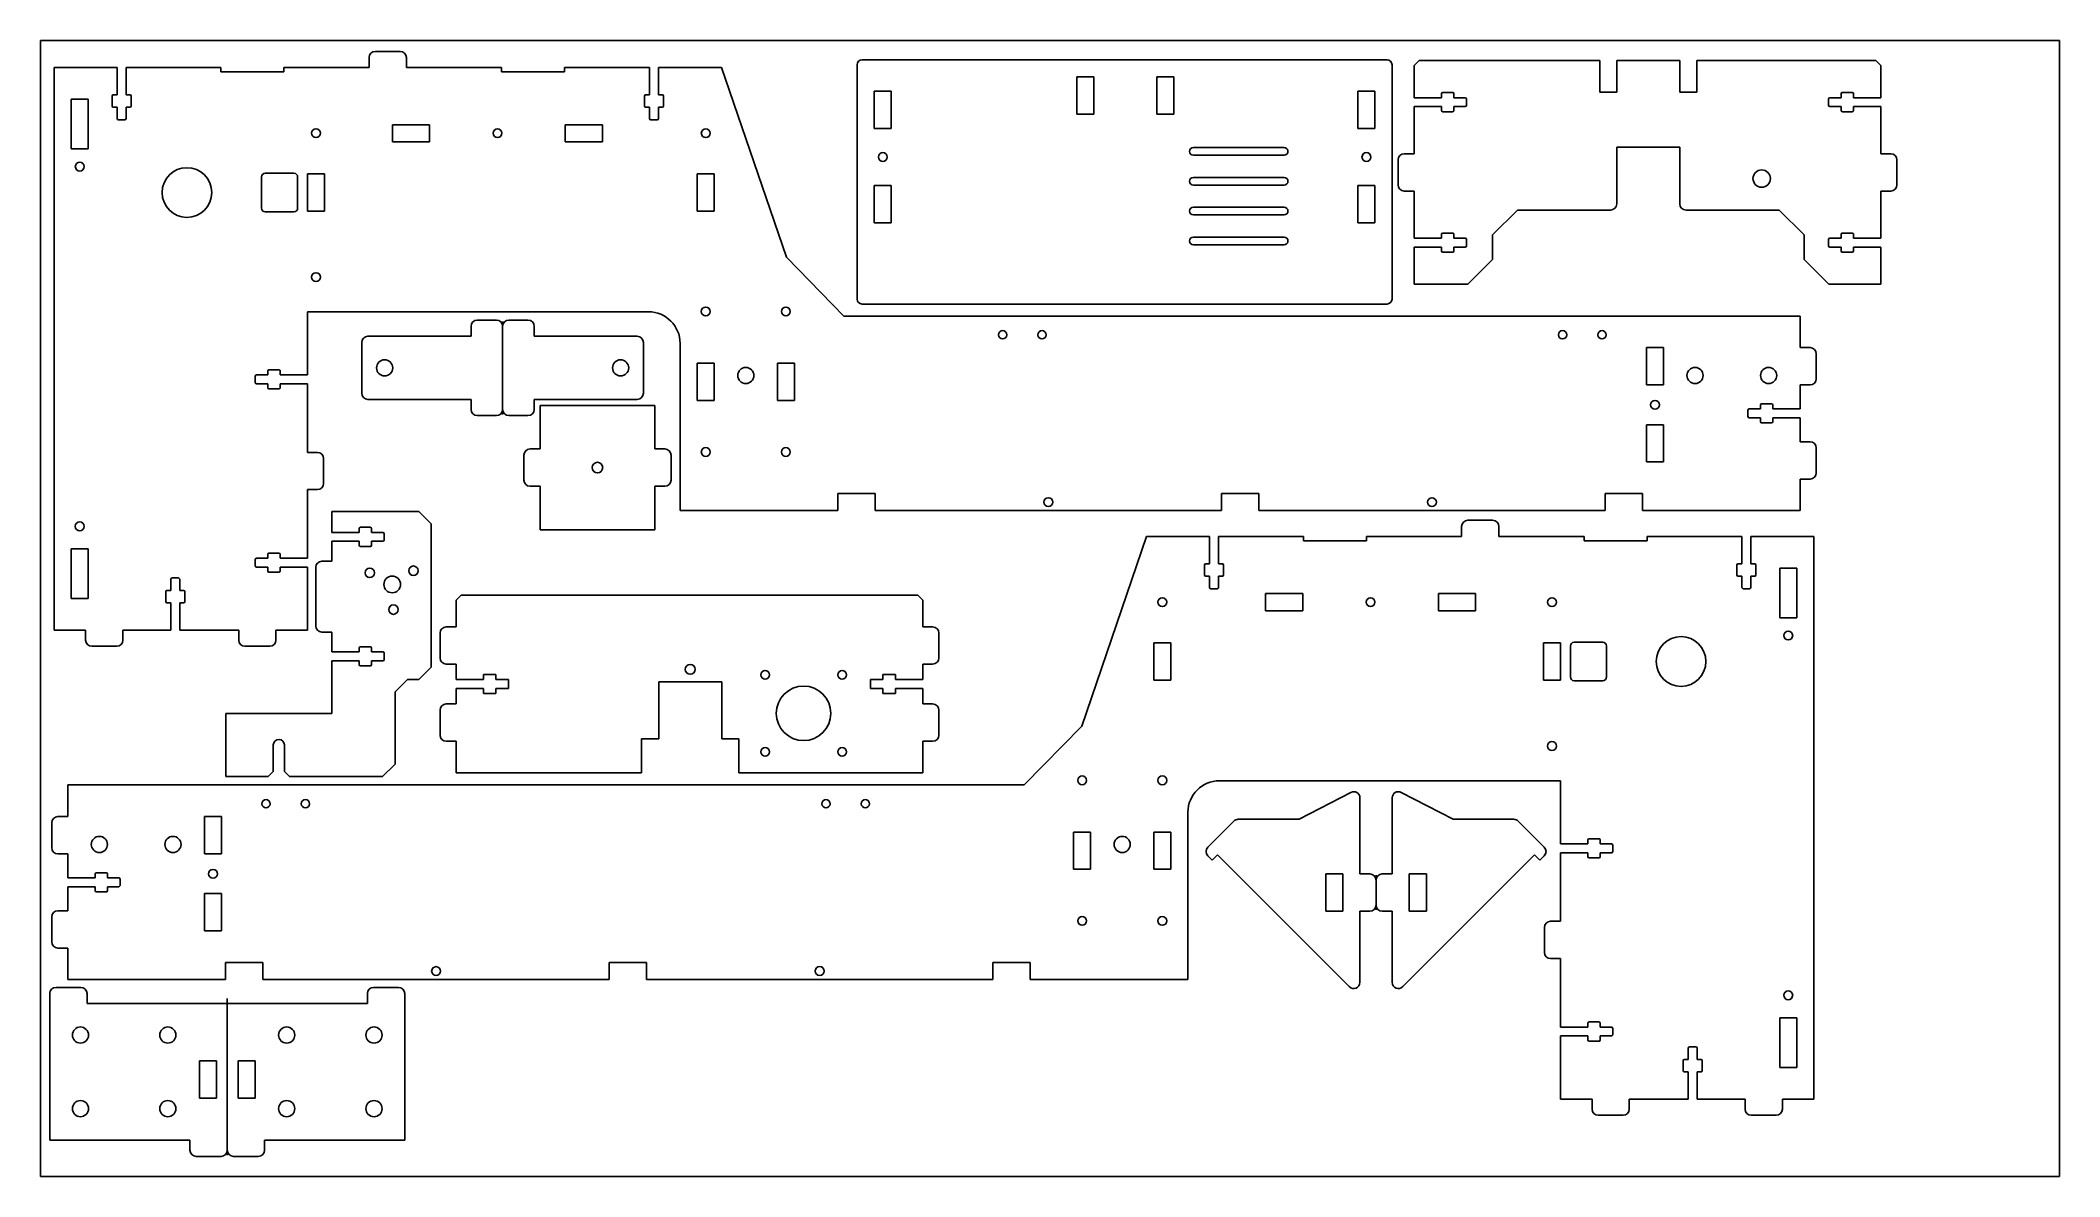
# Model space of a CAD drawing. Header units: inches. Extents: x -1252 to -440, y 571 to 1028.
import ezdxf

# ---------------------------------------------------------------- set-up
doc = ezdxf.new("R2010")
doc.units = ezdxf.units.IN
doc.header["$MEASUREMENT"] = 0
doc.linetypes.add('Continuous2', pattern=[0])

msp = doc.modelspace()

# ---------------------------------------------------------------- linework, layer by layer
at = {"color": 2, "linetype": 'Continuous2', "lineweight": -3, "true_color": 0xffff00}
for p, q in [((-1252.46, 1028.21), (-439.66, 1028.21)), ((-1252.46, 571.01), (-1252.46, 1028.21)), ((-439.66, 1028.21), (-439.66, 571.01)), ((-439.66, 571.01), (-1252.46, 571.01))]:
    msp.add_line(p, q, dxfattribs=at)
at = {"color": 1, "linetype": 'Continuous2', "lineweight": -3, "true_color": 0xff0000}
for p, q in [((-1246.94, 1017.29), (-1246.94, 790.89)), ((-1221.54, 1017.29), (-1246.94, 1017.29)), ((-1221.54, 1017.29), (-1221.54, 1006.29)), ((-1217.99, 1006.29), (-1217.99, 1017.29)), ((-1179.88, 1017.29), (-1217.99, 1017.29)), ((-1179.88, 1017.29), (-1179.88, 1015.54)), ((-1154.48, 1015.54), (-1154.48, 1017.29)), ((-1120.12, 1017.29), (-1154.48, 1017.29)), ((-1120.12, 1021.29), (-1120.12, 1017.29)), ((-1107.62, 1023.79), (-1117.62, 1023.79)), ((-1105.12, 1017.29), (-1105.12, 1021.29)), ((-1066.88, 1017.29), (-1105.12, 1017.29)), ((-1066.88, 1017.29), (-1066.88, 1015.54)), ((-1041.48, 1015.54), (-1041.48, 1017.29)), ((-1007.25, 1017.29), (-1041.48, 1017.29)), ((-1007.25, 1017.29), (-1007.25, 1006.29)), ((-1003.7, 1006.29), (-1003.7, 1017.29)), ((-978.3, 1017.29), (-1003.7, 1017.29)), ((-952.19, 940.95), (-978.3, 1017.29)), ((-923.67, 1018.42), (-923.67, 924.12)), ((-710.39, 1020.42), (-921.67, 1020.42)), ((-708.39, 924.12), (-708.39, 1018.42)), ((-697.44, 1020.1), (-699.44, 1018.1)), ((-699.44, 1018.1), (-699.44, 1005.15)), ((-624.79, 1020.1), (-697.44, 1020.1)), ((-624.79, 1007.4), (-624.79, 1020.1)), ((-617.93, 1007.4), (-617.93, 1020.1)), ((-592.53, 1020.1), (-617.93, 1020.1)), ((-592.53, 1007.4), (-592.53, 1020.1)), ((-585.67, 1020.1), (-585.67, 1007.4)), ((-513.64, 1020.1), (-585.67, 1020.1)), ((-511.64, 1018.1), (-513.64, 1020.1)), ((-511.64, 1005.15), (-511.64, 1018.1)), ((-1179.88, 1015.54), (-1154.48, 1015.54)), ((-1066.88, 1015.54), (-1041.48, 1015.54)), ((-1223.62, 1005.79), (-1223.62, 1001.79)), ((-1221.54, 1006.29), (-1223.12, 1006.29)), ((-1223.12, 1001.29), (-1221.54, 1001.29)), ((-1221.54, 1001.29), (-1221.54, 996.79)), ((-1216.4, 1006.29), (-1217.99, 1006.29)), ((-1217.99, 996.79), (-1217.99, 1001.29)), ((-1217.99, 1001.29), (-1216.4, 1001.29)), ((-1215.9, 1001.79), (-1215.9, 1005.79)), ((-1009.33, 1005.79), (-1009.33, 1001.79)), ((-1007.25, 1006.29), (-1008.83, 1006.29)), ((-1008.83, 1001.29), (-1007.25, 1001.29)), ((-1007.25, 1001.29), (-1007.25, 996.79)), ((-1002.11, 1006.29), (-1003.7, 1006.29)), ((-1003.7, 996.79), (-1003.7, 1001.29)), ((-1003.7, 1001.29), (-1002.11, 1001.29)), ((-1001.61, 1001.79), (-1001.61, 1005.79)), ((-688.44, 1005.15), (-699.44, 1005.15)), ((-699.44, 1001.6), (-699.44, 982.6)), ((-699.44, 1001.6), (-688.44, 1001.6)), ((-688.44, 1006.74), (-688.44, 1005.15)), ((-688.44, 1001.6), (-688.44, 1000.02)), ((-683.94, 1007.24), (-687.94, 1007.24)), ((-683.44, 1005.15), (-683.44, 1006.74)), ((-678.94, 1005.15), (-683.44, 1005.15)), ((-683.44, 1000.02), (-683.44, 1001.6)), ((-683.44, 1001.6), (-678.94, 1001.6)), ((-678.44, 1002.1), (-678.44, 1004.65)), ((-617.93, 1007.4), (-624.79, 1007.4)), ((-585.67, 1007.4), (-592.53, 1007.4)), ((-532.64, 1004.65), (-532.64, 1002.1)), ((-527.64, 1005.15), (-532.14, 1005.15)), ((-532.14, 1001.6), (-527.64, 1001.6)), ((-527.64, 1006.74), (-527.64, 1005.15)), ((-527.64, 1001.6), (-527.64, 1000.02)), ((-523.14, 1007.24), (-527.14, 1007.24)), ((-522.64, 1005.15), (-522.64, 1006.74)), ((-511.64, 1005.15), (-522.64, 1005.15)), ((-522.64, 1000.02), (-522.64, 1001.6)), ((-522.64, 1001.6), (-511.64, 1001.6)), ((-511.64, 982.6), (-511.64, 1001.6)), ((-1221.04, 996.29), (-1218.49, 996.29)), ((-1006.75, 996.29), (-1004.2, 996.29)), ((-687.94, 999.52), (-683.94, 999.52)), ((-527.14, 999.52), (-523.14, 999.52)), ((-617.93, 985.31), (-592.53, 985.31)), ((-617.93, 985.31), (-617.93, 962.41)), ((-592.53, 985.31), (-592.53, 962.41)), ((-705.94, 980.1), (-705.94, 970.1)), ((-699.44, 982.6), (-703.44, 982.6)), ((-507.64, 982.6), (-511.64, 982.6)), ((-505.14, 970.1), (-505.14, 980.1)), ((-703.44, 967.6), (-699.44, 967.6)), ((-699.44, 967.6), (-699.44, 948.6)), ((-511.64, 967.6), (-507.64, 967.6)), ((-511.64, 948.6), (-511.64, 967.6)), ((-667.93, 949.91), (-657.93, 959.91)), ((-620.43, 959.91), (-657.93, 959.91)), ((-552.53, 959.91), (-590.03, 959.91)), ((-552.53, 959.91), (-542.53, 949.91)), ((-688.44, 948.6), (-699.44, 948.6)), ((-699.44, 945.05), (-699.44, 930.1)), ((-699.44, 945.05), (-688.44, 945.05)), ((-688.44, 950.19), (-688.44, 948.6)), ((-688.44, 945.05), (-688.44, 943.47)), ((-683.94, 950.69), (-687.94, 950.69)), ((-687.94, 942.97), (-683.94, 942.97)), ((-683.44, 948.6), (-683.44, 950.19)), ((-678.94, 948.6), (-683.44, 948.6)), ((-683.44, 943.47), (-683.44, 945.05)), ((-683.44, 945.05), (-678.94, 945.05)), ((-678.44, 945.55), (-678.44, 948.1)), ((-667.93, 949.91), (-667.93, 940.1)), ((-542.53, 940.1), (-542.53, 949.91)), ((-532.64, 948.1), (-532.64, 945.55)), ((-527.64, 948.6), (-532.14, 948.6)), ((-532.14, 945.05), (-527.64, 945.05)), ((-527.64, 950.19), (-527.64, 948.6)), ((-527.64, 945.05), (-527.64, 943.47)), ((-523.14, 950.69), (-527.14, 950.69)), ((-527.14, 942.97), (-523.14, 942.97)), ((-522.64, 948.6), (-522.64, 950.19)), ((-511.64, 948.6), (-522.64, 948.6)), ((-522.64, 943.47), (-522.64, 945.05)), ((-522.64, 945.05), (-511.64, 945.05)), ((-511.64, 930.1), (-511.64, 945.05)), ((-929.1, 917.29), (-952.19, 940.95)), ((-677.93, 930.1), (-667.93, 940.1)), ((-542.53, 940.1), (-532.53, 930.1)), ((-699.44, 930.1), (-677.93, 930.1)), ((-532.53, 930.1), (-511.64, 930.1)), ((-1144.94, 918.99), (-1007.65, 918.99)), ((-1144.94, 893.59), (-1144.94, 918.99)), ((-921.67, 922.12), (-710.39, 922.12)), ((-1079.1, 913.14), (-1079.1, 909.14)), ((-1068.9, 915.64), (-1076.6, 915.64)), ((-1063.9, 915.64), (-1056.2, 915.64)), ((-1053.7, 913.14), (-1053.7, 909.14)), ((-544.1, 917.29), (-929.1, 917.29)), ((-544.1, 904.59), (-544.1, 917.29)), ((-1123.1, 906.64), (-1123.1, 886.24)), ((-1079.1, 909.14), (-1120.6, 909.14)), ((-1053.7, 909.14), (-1012.2, 909.14)), ((-1009.7, 906.64), (-1009.7, 886.24)), ((-994.95, 906.29), (-994.95, 838.99)), ((-540.1, 904.59), (-544.1, 904.59)), ((-1160.94, 895.18), (-1160.94, 893.59)), ((-1156.44, 895.68), (-1160.44, 895.68)), ((-1155.94, 893.59), (-1155.94, 895.18)), ((-537.6, 892.09), (-537.6, 902.09)), ((-1165.94, 893.09), (-1165.94, 890.54)), ((-1160.94, 893.59), (-1165.44, 893.59)), ((-1165.44, 890.04), (-1160.94, 890.04)), ((-1160.94, 890.04), (-1160.94, 888.46)), ((-1160.44, 887.96), (-1156.44, 887.96)), ((-1144.94, 893.59), (-1155.94, 893.59)), ((-1155.94, 888.46), (-1155.94, 890.04)), ((-1155.94, 890.04), (-1144.94, 890.04)), ((-1144.94, 862.44), (-1144.94, 890.04)), ((-544.1, 889.59), (-540.1, 889.59)), ((-544.1, 879.92), (-544.1, 889.59)), ((-1120.6, 883.74), (-1079.1, 883.74)), ((-1079.1, 883.74), (-1079.1, 879.74)), ((-1053.7, 883.74), (-1053.7, 879.74)), ((-1012.2, 883.74), (-1053.7, 883.74)), ((-1005.1, 881.31), (-1051.34, 881.31)), ((-1051.34, 881.31), (-1051.34, 863.81)), ((-1005.1, 863.81), (-1005.1, 881.31)), ((-565.1, 879.42), (-565.1, 876.87)), ((-560.1, 879.92), (-564.6, 879.92)), ((-560.1, 881.5), (-560.1, 879.92)), ((-555.6, 882), (-559.6, 882)), ((-555.1, 879.92), (-555.1, 881.5)), ((-544.1, 879.92), (-555.1, 879.92)), ((-1076.6, 877.24), (-1068.9, 877.24)), ((-1056.2, 877.24), (-1063.9, 877.24)), ((-564.6, 876.37), (-560.1, 876.37)), ((-560.1, 876.37), (-560.1, 874.78)), ((-559.6, 874.28), (-555.6, 874.28)), ((-555.1, 874.78), (-555.1, 876.37)), ((-555.1, 876.37), (-544.1, 876.37)), ((-544.1, 866.69), (-544.1, 876.37)), ((-1140.94, 862.44), (-1144.94, 862.44)), ((-1055.34, 863.81), (-1051.34, 863.81)), ((-1001.1, 863.81), (-1005.1, 863.81)), ((-540.1, 866.69), (-544.1, 866.69)), ((-537.6, 854.19), (-537.6, 864.19)), ((-1138.44, 849.94), (-1138.44, 859.94)), ((-1057.84, 851.31), (-1057.84, 861.31)), ((-998.6, 851.31), (-998.6, 861.31)), ((-1144.94, 847.44), (-1140.94, 847.44)), ((-1144.94, 819.84), (-1144.94, 847.44)), ((-1051.34, 848.81), (-1055.34, 848.81)), ((-1051.34, 848.81), (-1051.34, 831.31)), ((-1005.1, 848.81), (-1001.1, 848.81)), ((-1005.1, 831.31), (-1005.1, 848.81)), ((-916.45, 845.85), (-931.45, 845.85)), ((-931.45, 845.85), (-931.45, 838.99)), ((-916.45, 845.85), (-916.45, 838.99)), ((-762.02, 845.85), (-777.02, 845.85)), ((-777.02, 845.85), (-777.02, 838.99)), ((-762.02, 845.85), (-762.02, 838.99)), ((-607.6, 845.85), (-622.6, 845.85)), ((-622.6, 845.85), (-622.6, 838.99)), ((-607.6, 845.85), (-607.6, 838.99)), ((-544.1, 851.69), (-540.1, 851.69)), ((-544.1, 838.99), (-544.1, 851.69)), ((-1100.11, 838.7), (-1135.11, 838.7)), ((-1135.11, 838.7), (-1135.11, 830.2)), ((-1095.11, 833.7), (-1100.11, 838.7)), ((-994.95, 838.99), (-931.45, 838.99)), ((-916.45, 838.99), (-777.02, 838.99)), ((-762.02, 838.99), (-622.6, 838.99)), ((-607.6, 838.99), (-544.1, 838.99)), ((-1124.11, 830.2), (-1135.11, 830.2)), ((-1124.11, 831.78), (-1124.11, 830.2)), ((-1119.61, 832.28), (-1123.61, 832.28)), ((-1119.11, 830.2), (-1119.11, 831.78)), ((-1114.61, 830.2), (-1119.11, 830.2)), ((-1114.11, 827.15), (-1114.11, 829.7)), ((-1095.11, 776.05), (-1095.11, 833.7)), ((-1051.34, 831.31), (-1005.1, 831.31)), ((-680.38, 828.59), (-680.38, 832.59)), ((-677.88, 835.09), (-667.88, 835.09)), ((-665.38, 832.59), (-665.38, 828.59)), ((-1160.94, 821.43), (-1160.94, 819.84)), ((-1156.44, 821.93), (-1160.44, 821.93)), ((-1155.94, 819.84), (-1155.94, 821.43)), ((-1135.11, 826.65), (-1135.11, 818.65)), ((-1135.11, 826.65), (-1124.11, 826.65)), ((-1124.11, 826.65), (-1124.11, 825.06)), ((-1123.61, 824.56), (-1119.61, 824.56)), ((-1119.11, 825.06), (-1119.11, 826.65)), ((-1119.11, 826.65), (-1114.61, 826.65)), ((-833.31, 752.25), (-807.2, 828.59)), ((-807.2, 828.59), (-781.8, 828.59)), ((-781.8, 817.59), (-781.8, 828.59)), ((-778.25, 828.59), (-744.02, 828.59)), ((-778.25, 828.59), (-778.25, 817.59)), ((-744.02, 826.84), (-744.02, 828.59)), ((-718.62, 826.84), (-744.02, 826.84)), ((-718.62, 828.59), (-718.62, 826.84)), ((-718.62, 828.59), (-680.38, 828.59)), ((-665.38, 828.59), (-631.02, 828.59)), ((-631.02, 826.84), (-631.02, 828.59)), ((-605.62, 826.84), (-631.02, 826.84)), ((-605.62, 828.59), (-567.51, 828.59)), ((-605.62, 828.59), (-605.62, 826.84)), ((-567.51, 817.59), (-567.51, 828.59)), ((-563.96, 828.59), (-538.56, 828.59)), ((-563.96, 828.59), (-563.96, 817.59)), ((-538.56, 828.59), (-538.56, 602.19)), ((-1165.94, 819.34), (-1165.94, 816.79)), ((-1160.94, 819.84), (-1165.44, 819.84)), ((-1165.44, 816.29), (-1160.94, 816.29)), ((-1160.94, 816.29), (-1160.94, 814.71)), ((-1160.44, 814.21), (-1156.44, 814.21)), ((-1144.94, 819.84), (-1155.94, 819.84)), ((-1155.94, 814.71), (-1155.94, 816.29)), ((-1155.94, 816.29), (-1144.94, 816.29)), ((-1144.94, 790.89), (-1144.94, 816.29)), ((-1141.61, 816.15), (-1141.61, 792.65)), ((-1135.11, 818.65), (-1139.11, 818.65)), ((-783.89, 813.09), (-783.89, 817.09)), ((-783.39, 817.59), (-781.8, 817.59)), ((-778.25, 817.59), (-776.67, 817.59)), ((-776.17, 817.09), (-776.17, 813.09)), ((-569.6, 813.09), (-569.6, 817.09)), ((-569.1, 817.59), (-567.51, 817.59)), ((-563.96, 817.59), (-562.38, 817.59)), ((-561.88, 817.09), (-561.88, 813.09)), ((-1202.02, 806.39), (-1202.02, 802.39)), ((-1199.94, 806.89), (-1201.52, 806.89)), ((-1199.94, 811.39), (-1199.94, 806.89)), ((-1196.89, 811.89), (-1199.44, 811.89)), ((-1196.39, 806.89), (-1196.39, 811.39)), ((-1194.8, 806.89), (-1196.39, 806.89)), ((-1194.3, 802.39), (-1194.3, 806.39)), ((-1083.09, 804.92), (-1085.09, 802.92)), ((-899.29, 804.92), (-1083.09, 804.92)), ((-897.29, 802.92), (-899.29, 804.92)), ((-781.8, 812.59), (-783.39, 812.59)), ((-781.8, 808.09), (-781.8, 812.59)), ((-778.75, 807.59), (-781.3, 807.59)), ((-776.67, 812.59), (-778.25, 812.59)), ((-778.25, 812.59), (-778.25, 808.09)), ((-567.51, 812.59), (-569.1, 812.59)), ((-567.51, 808.09), (-567.51, 812.59)), ((-564.46, 807.59), (-567.01, 807.59)), ((-562.38, 812.59), (-563.96, 812.59)), ((-563.96, 812.59), (-563.96, 808.09)), ((-1201.52, 801.89), (-1199.94, 801.89)), ((-1199.94, 801.89), (-1199.94, 790.89)), ((-1196.39, 790.89), (-1196.39, 801.89)), ((-1196.39, 801.89), (-1194.8, 801.89)), ((-1085.09, 802.92), (-1085.09, 792.22)), ((-897.29, 792.22), (-897.29, 802.92)), ((-1246.94, 790.89), (-1234.24, 790.89)), ((-1234.24, 790.89), (-1234.24, 786.89)), ((-1219.24, 790.89), (-1199.94, 790.89)), ((-1219.24, 786.89), (-1219.24, 790.89)), ((-1196.39, 790.89), (-1172.64, 790.89)), ((-1172.64, 790.89), (-1172.64, 786.89)), ((-1157.64, 790.89), (-1144.94, 790.89)), ((-1157.64, 786.89), (-1157.64, 790.89)), ((-1139.11, 790.15), (-1135.11, 790.15)), ((-1135.11, 790.15), (-1135.11, 782.15)), ((-1091.59, 789.72), (-1091.59, 779.72)), ((-1085.09, 792.22), (-1089.09, 792.22)), ((-893.29, 792.22), (-897.29, 792.22)), ((-890.79, 779.72), (-890.79, 789.72)), ((-1231.74, 784.39), (-1221.74, 784.39)), ((-1170.14, 784.39), (-1160.14, 784.39)), ((-1124.11, 782.15), (-1135.11, 782.15)), ((-1124.11, 783.73), (-1124.11, 782.15)), ((-1119.61, 784.23), (-1123.61, 784.23)), ((-1119.11, 782.15), (-1119.11, 783.73)), ((-1114.61, 782.15), (-1119.11, 782.15)), ((-1114.11, 779.1), (-1114.11, 781.65)), ((-1135.11, 778.6), (-1135.11, 757.4)), ((-1135.11, 778.6), (-1124.11, 778.6)), ((-1124.11, 778.6), (-1124.11, 777.01)), ((-1123.61, 776.51), (-1119.61, 776.51)), ((-1119.11, 777.01), (-1119.11, 778.6)), ((-1119.11, 778.6), (-1114.61, 778.6)), ((-1100.11, 771.05), (-1095.11, 776.05)), ((-1089.09, 777.22), (-1085.09, 777.22)), ((-1085.09, 777.22), (-1085.09, 770.98)), ((-1069.09, 773.07), (-1074.09, 773.07)), ((-1074.09, 773.07), (-1074.09, 770.98)), ((-1069.09, 770.98), (-1069.09, 773.07)), ((-908.29, 773.07), (-913.29, 773.07)), ((-913.29, 773.07), (-913.29, 770.98)), ((-908.29, 770.98), (-908.29, 773.07)), ((-897.29, 777.22), (-893.29, 777.22)), ((-897.29, 770.98), (-897.29, 777.22)), ((-1109.71, 766.05), (-1104.71, 771.05)), ((-1109.71, 737), (-1109.71, 766.05)), ((-1104.71, 771.05), (-1100.11, 771.05)), ((-1074.09, 770.98), (-1085.09, 770.98)), ((-1085.09, 767.43), (-1074.09, 767.43)), ((-1085.09, 767.43), (-1085.09, 761.2)), ((-1074.09, 767.43), (-1074.09, 765.35)), ((-1074.09, 765.35), (-1069.09, 765.35)), ((-1064.09, 770.98), (-1069.09, 770.98)), ((-1069.09, 765.35), (-1069.09, 767.43)), ((-1069.09, 767.43), (-1064.09, 767.43)), ((-1064.09, 767.43), (-1064.09, 770.98)), ((-978.18, 770.12), (-1003.58, 770.12)), ((-1003.58, 770.12), (-1003.58, 747.22)), ((-978.18, 747.22), (-978.18, 770.12)), ((-918.29, 770.98), (-918.29, 767.43)), ((-913.29, 770.98), (-918.29, 770.98)), ((-918.29, 767.43), (-913.29, 767.43)), ((-913.29, 767.43), (-913.29, 765.35)), ((-913.29, 765.35), (-908.29, 765.35)), ((-897.29, 770.98), (-908.29, 770.98)), ((-908.29, 765.35), (-908.29, 767.43)), ((-908.29, 767.43), (-897.29, 767.43)), ((-897.29, 761.2), (-897.29, 767.43)), ((-1135.11, 757.4), (-1177.81, 757.4)), ((-1177.81, 757.4), (-1177.81, 732)), ((-1091.59, 758.7), (-1091.59, 748.7)), ((-1085.09, 761.2), (-1089.09, 761.2)), ((-893.29, 761.2), (-897.29, 761.2)), ((-890.79, 748.7), (-890.79, 758.7)), ((-856.4, 728.59), (-833.31, 752.25)), ((-1158.72, 744.7), (-1158.72, 734)), ((-1154.22, 734), (-1154.22, 744.7)), ((-1089.09, 746.2), (-1085.09, 746.2)), ((-1085.09, 746.2), (-1085.09, 733.5)), ((-1010.44, 747.22), (-1003.58, 747.22)), ((-1010.44, 747.22), (-1010.44, 733.5)), ((-978.18, 747.22), (-971.32, 747.22)), ((-971.32, 747.22), (-971.32, 733.5)), ((-897.29, 733.5), (-897.29, 746.2)), ((-897.29, 746.2), (-893.29, 746.2)), ((-1177.81, 732), (-1160.72, 732)), ((-1160.72, 732), (-1158.72, 734)), ((-1154.22, 734), (-1152.22, 732)), ((-1152.22, 732), (-1114.71, 732)), ((-1114.71, 732), (-1109.71, 737)), ((-1085.09, 733.5), (-1010.44, 733.5)), ((-971.32, 733.5), (-897.29, 733.5)), ((-1241.4, 728.59), (-856.4, 728.59)), ((-1241.4, 715.89), (-1241.4, 728.59)), ((-640.56, 730.29), (-777.85, 730.29)), ((-745.8, 714.8), (-724.97, 725.61)), ((-683.83, 714.8), (-704.66, 725.61)), ((-640.56, 704.89), (-640.56, 730.29)), ((-1245.4, 715.89), (-1241.4, 715.89)), ((-790.55, 717.59), (-790.55, 650.29)), ((-721.31, 692.8), (-721.31, 723.39)), ((-708.31, 692.8), (-708.31, 723.39)), ((-1247.9, 703.39), (-1247.9, 713.39)), ((-772.05, 714.07), (-782.53, 703.59)), ((-745.8, 714.8), (-770.28, 714.8)), ((-683.83, 714.8), (-659.35, 714.8)), ((-657.58, 714.07), (-647.1, 703.59)), ((-1241.4, 700.89), (-1245.4, 700.89)), ((-1241.4, 691.22), (-1241.4, 700.89)), ((-782.53, 700.05), (-780.76, 698.28)), ((-780.76, 698.28), (-778.59, 700.45)), ((-778.59, 700.45), (-725.58, 647.45)), ((-651.04, 700.45), (-704.05, 647.45)), ((-648.87, 698.28), (-651.04, 700.45)), ((-647.1, 700.05), (-648.87, 698.28)), ((-640.56, 704.89), (-629.56, 704.89)), ((-629.56, 701.34), (-640.56, 701.34)), ((-640.56, 673.74), (-640.56, 701.34)), ((-629.56, 704.89), (-629.56, 706.48)), ((-629.56, 699.76), (-629.56, 701.34)), ((-629.06, 706.98), (-625.06, 706.98)), ((-625.06, 699.26), (-629.06, 699.26)), ((-624.56, 706.48), (-624.56, 704.89)), ((-624.56, 704.89), (-620.06, 704.89)), ((-620.06, 701.34), (-624.56, 701.34)), ((-624.56, 701.34), (-624.56, 699.76)), ((-619.56, 704.39), (-619.56, 701.84)), ((-1241.4, 691.22), (-1230.4, 691.22)), ((-1230.4, 691.22), (-1230.4, 692.8)), ((-1229.9, 693.3), (-1225.9, 693.3)), ((-1225.4, 692.8), (-1225.4, 691.22)), ((-1225.4, 691.22), (-1220.9, 691.22)), ((-721.31, 692.8), (-717.31, 692.8)), ((-708.31, 692.8), (-712.31, 692.8)), ((-1230.4, 687.67), (-1241.4, 687.67)), ((-1241.4, 677.99), (-1241.4, 687.67)), ((-1230.4, 686.08), (-1230.4, 687.67)), ((-1225.9, 685.58), (-1229.9, 685.58)), ((-1220.9, 687.67), (-1225.4, 687.67)), ((-1225.4, 687.67), (-1225.4, 686.08)), ((-1220.4, 690.72), (-1220.4, 688.17)), ((-1247.9, 665.49), (-1247.9, 675.49)), ((-1245.4, 677.99), (-1241.4, 677.99)), ((-717.31, 677.8), (-721.31, 677.8)), ((-721.31, 649.21), (-721.31, 677.8)), ((-712.31, 677.8), (-708.31, 677.8)), ((-708.31, 649.21), (-708.31, 677.8)), ((-647.06, 661.24), (-647.06, 671.24)), ((-644.56, 673.74), (-640.56, 673.74)), ((-1241.4, 662.99), (-1245.4, 662.99)), ((-1241.4, 650.29), (-1241.4, 662.99)), ((-640.56, 658.74), (-644.56, 658.74)), ((-640.56, 631.14), (-640.56, 658.74)), ((-1177.9, 650.29), (-1241.4, 650.29)), ((-1177.9, 657.15), (-1177.9, 650.29)), ((-1177.9, 657.15), (-1162.9, 657.15)), ((-1162.9, 657.15), (-1162.9, 650.29)), ((-1023.48, 650.29), (-1162.9, 650.29)), ((-1023.48, 657.15), (-1023.48, 650.29)), ((-1023.48, 657.15), (-1008.48, 657.15)), ((-1008.48, 657.15), (-1008.48, 650.29)), ((-869.05, 650.29), (-1008.48, 650.29)), ((-869.05, 657.15), (-869.05, 650.29)), ((-869.05, 657.15), (-854.05, 657.15)), ((-854.05, 657.15), (-854.05, 650.29)), ((-790.55, 650.29), (-854.05, 650.29)), ((-1248.66, 585.66), (-1248.66, 644.66)), ((-1246.16, 647.16), (-1236.16, 647.16)), ((-1233.66, 644.66), (-1233.66, 640.66)), ((-1120.82, 644.66), (-1120.82, 640.66)), ((-1108.32, 647.16), (-1118.32, 647.16)), ((-1105.82, 585.66), (-1105.82, 644.66)), ((-1233.66, 640.66), (-1177.24, 640.66)), ((-1120.82, 640.66), (-1177.24, 640.66)), ((-640.56, 631.14), (-629.56, 631.14)), ((-629.56, 627.59), (-640.56, 627.59)), ((-640.56, 602.19), (-640.56, 627.59)), ((-629.56, 631.14), (-629.56, 632.73)), ((-629.56, 626.01), (-629.56, 627.59)), ((-629.06, 633.23), (-625.06, 633.23)), ((-624.56, 632.73), (-624.56, 631.14)), ((-624.56, 631.14), (-620.06, 631.14)), ((-620.06, 627.59), (-624.56, 627.59)), ((-624.56, 627.59), (-624.56, 626.01)), ((-619.56, 630.64), (-619.56, 628.09)), ((-625.06, 625.51), (-629.06, 625.51)), ((-590.7, 618.19), (-589.11, 618.19)), ((-589.11, 618.19), (-589.11, 622.69)), ((-588.61, 623.19), (-586.06, 623.19)), ((-585.56, 622.69), (-585.56, 618.19)), ((-585.56, 618.19), (-583.98, 618.19)), ((-591.2, 613.69), (-591.2, 617.69)), ((-589.11, 613.19), (-590.7, 613.19)), ((-589.11, 602.19), (-589.11, 613.19)), ((-583.98, 613.19), (-585.56, 613.19)), ((-585.56, 613.19), (-585.56, 602.19)), ((-583.48, 617.69), (-583.48, 613.69)), ((-627.86, 602.19), (-640.56, 602.19)), ((-627.86, 598.19), (-627.86, 602.19)), ((-612.86, 602.19), (-612.86, 598.19)), ((-589.11, 602.19), (-612.86, 602.19)), ((-566.26, 602.19), (-585.56, 602.19)), ((-566.26, 598.19), (-566.26, 602.19)), ((-551.26, 602.19), (-551.26, 598.19)), ((-538.56, 602.19), (-551.26, 602.19)), ((-615.36, 595.69), (-625.36, 595.69)), ((-553.76, 595.69), (-563.76, 595.69)), ((-1192.24, 585.66), (-1248.66, 585.66)), ((-1192.24, 581.66), (-1192.24, 585.66)), ((-1162.24, 581.66), (-1162.24, 585.66)), ((-1162.24, 585.66), (-1105.82, 585.66)), ((-1179.74, 579.16), (-1189.74, 579.16)), ((-1174.74, 579.16), (-1164.74, 579.16))]:
    msp.add_line(p, q, dxfattribs=at)
at = {"color": 5, "linetype": 'Continuous2', "lineweight": -3, "true_color": 0x0000ff}
for p, q in [((-828.42, 1013.54), (-835.28, 1013.54)), ((-835.28, 1013.54), (-835.28, 998.54)), ((-828.42, 998.54), (-828.42, 1013.54)), ((-796.16, 1013.54), (-803.02, 1013.54)), ((-803.02, 1013.54), (-803.02, 998.54)), ((-796.16, 998.54), (-796.16, 1013.54)), ((-1233.18, 1004.59), (-1240.06, 1004.59)), ((-1240.06, 984.59), (-1240.06, 1004.59)), ((-1233.18, 984.59), (-1233.18, 1004.59)), ((-909.93, 1007.72), (-916.79, 1007.72)), ((-916.79, 1007.72), (-916.79, 992.72)), ((-909.93, 992.72), (-909.93, 1007.72)), ((-715.27, 1007.72), (-722.13, 1007.72)), ((-722.13, 1007.72), (-722.13, 992.72)), ((-715.27, 992.72), (-715.27, 1007.72)), ((-1095.77, 994.29), (-1110.77, 994.29)), ((-1110.77, 994.29), (-1110.77, 987.41)), ((-1095.77, 987.41), (-1095.77, 994.29)), ((-1026.17, 994.29), (-1041.17, 994.29)), ((-1041.17, 994.29), (-1041.17, 987.41)), ((-1026.17, 987.41), (-1026.17, 994.29)), ((-916.79, 992.72), (-909.93, 992.72)), ((-835.28, 998.54), (-828.42, 998.54)), ((-803.02, 998.54), (-796.16, 998.54)), ((-722.13, 992.72), (-715.27, 992.72)), ((-1233.18, 984.59), (-1240.06, 984.59)), ((-1110.77, 987.41), (-1095.77, 987.41)), ((-1041.17, 987.41), (-1026.17, 987.41)), ((-751.8, 985.06), (-788.35, 985.06)), ((-788.35, 981.98), (-751.8, 981.98)), ((-1163.46, 973.23), (-1163.46, 960.75)), ((-1150.41, 974.73), (-1161.96, 974.73)), ((-1148.91, 960.75), (-1148.91, 973.23)), ((-1144.94, 974.49), (-1138.08, 974.49)), ((-1144.94, 974.49), (-1144.94, 959.49)), ((-1138.08, 974.49), (-1138.08, 959.49)), ((-988.07, 974.49), (-981.21, 974.49)), ((-988.07, 974.49), (-988.07, 959.49)), ((-981.21, 959.49), (-981.21, 974.49)), ((-909.93, 969.82), (-916.79, 969.82)), ((-916.79, 969.82), (-916.79, 954.82)), ((-909.93, 954.82), (-909.93, 969.82)), ((-751.8, 973.06), (-788.35, 973.06)), ((-788.35, 969.98), (-751.8, 969.98)), ((-715.27, 969.82), (-722.13, 969.82)), ((-722.13, 969.82), (-722.13, 954.82)), ((-715.27, 954.82), (-715.27, 969.82)), ((-1161.96, 959.25), (-1150.41, 959.25)), ((-1144.94, 959.49), (-1138.08, 959.49)), ((-988.07, 959.49), (-981.21, 959.49)), ((-751.8, 961.06), (-788.35, 961.06)), ((-916.79, 954.82), (-909.93, 954.82)), ((-788.35, 957.98), (-751.8, 957.98)), ((-722.13, 954.82), (-715.27, 954.82)), ((-751.8, 949.06), (-788.35, 949.06)), ((-788.35, 945.98), (-751.8, 945.98)), ((-1066.4, 877.74), (-1066.4, 915.14)), ((-605.98, 904.59), (-599.1, 904.59)), ((-605.98, 904.59), (-605.98, 889.59)), ((-599.1, 904.59), (-599.1, 889.59)), ((-988.07, 898.37), (-981.21, 898.37)), ((-988.07, 898.37), (-988.07, 883.37)), ((-981.21, 898.37), (-981.21, 883.37)), ((-955.81, 898.37), (-948.95, 898.37)), ((-955.81, 898.37), (-955.81, 883.37)), ((-948.95, 898.37), (-948.95, 883.37)), ((-605.98, 889.59), (-599.1, 889.59)), ((-988.07, 883.37), (-981.21, 883.37)), ((-955.81, 883.37), (-948.95, 883.37)), ((-605.98, 873.57), (-599.1, 873.57)), ((-605.98, 858.57), (-605.98, 873.57)), ((-599.1, 873.57), (-599.1, 858.57)), ((-605.98, 858.57), (-599.1, 858.57)), ((-1233.18, 823.59), (-1240.06, 823.59)), ((-1240.06, 803.59), (-1240.06, 823.59)), ((-1233.18, 823.59), (-1233.18, 803.59)), ((-552.32, 815.89), (-545.44, 815.89)), ((-552.32, 795.89), (-552.32, 815.89)), ((-545.44, 795.89), (-545.44, 815.89)), ((-759.33, 805.59), (-744.33, 805.59)), ((-759.33, 798.71), (-759.33, 805.59)), ((-744.33, 805.59), (-744.33, 798.71)), ((-689.73, 805.59), (-674.73, 805.59)), ((-689.73, 798.71), (-689.73, 805.59)), ((-674.73, 805.59), (-674.73, 798.71)), ((-1233.18, 803.59), (-1240.06, 803.59)), ((-744.33, 798.71), (-759.33, 798.71)), ((-674.73, 798.71), (-689.73, 798.71)), ((-552.32, 795.89), (-545.44, 795.89)), ((-804.29, 770.79), (-804.29, 785.79)), ((-797.43, 785.79), (-804.29, 785.79)), ((-797.43, 785.79), (-797.43, 770.79)), ((-647.42, 785.79), (-647.42, 770.79)), ((-640.56, 785.79), (-647.42, 785.79)), ((-640.56, 785.79), (-640.56, 770.79)), ((-636.59, 772.05), (-636.59, 784.53)), ((-635.09, 786.03), (-623.54, 786.03)), ((-622.04, 784.53), (-622.04, 772.05)), ((-797.43, 770.79), (-804.29, 770.79)), ((-640.56, 770.79), (-647.42, 770.79)), ((-623.54, 770.55), (-635.09, 770.55)), ((-1186.4, 715.89), (-1186.4, 700.89)), ((-1179.52, 715.89), (-1186.4, 715.89)), ((-1179.52, 715.89), (-1179.52, 700.89)), ((-836.55, 709.67), (-836.55, 694.67)), ((-829.69, 709.67), (-836.55, 709.67)), ((-829.69, 709.67), (-829.69, 694.67)), ((-804.29, 709.67), (-804.29, 694.67)), ((-797.43, 709.67), (-804.29, 709.67)), ((-797.43, 709.67), (-797.43, 694.67)), ((-1179.52, 700.89), (-1186.4, 700.89)), ((-829.69, 694.67), (-836.55, 694.67)), ((-797.43, 694.67), (-804.29, 694.67)), ((-728.19, 692.8), (-735.07, 692.8)), ((-735.07, 692.8), (-735.07, 677.8)), ((-728.19, 677.8), (-728.19, 692.8)), ((-714.81, 692.3), (-714.81, 678.3)), ((-701.43, 677.8), (-701.43, 692.8)), ((-701.43, 692.8), (-694.55, 692.8)), ((-694.55, 692.8), (-694.55, 677.8)), ((-1186.4, 684.87), (-1186.4, 669.87)), ((-1179.52, 684.87), (-1186.4, 684.87)), ((-1179.52, 669.87), (-1179.52, 684.87)), ((-735.07, 677.8), (-728.19, 677.8)), ((-694.55, 677.8), (-701.43, 677.8)), ((-1179.52, 669.87), (-1186.4, 669.87)), ((-1177.24, 642.66), (-1177.24, 579.66)), ((-552.32, 634.89), (-545.44, 634.89)), ((-552.32, 634.89), (-552.32, 614.89)), ((-545.44, 614.89), (-545.44, 634.89)), ((-1188.46, 617.58), (-1188.46, 602.58)), ((-1181.58, 617.58), (-1188.46, 617.58)), ((-1181.58, 602.58), (-1181.58, 617.58)), ((-1172.9, 602.58), (-1172.9, 617.58)), ((-1172.9, 617.58), (-1166.02, 617.58)), ((-1166.02, 617.58), (-1166.02, 602.58)), ((-552.32, 614.89), (-545.44, 614.89)), ((-1188.46, 602.58), (-1181.58, 602.58)), ((-1166.02, 602.58), (-1172.9, 602.58))]:
    msp.add_line(p, q, dxfattribs=at)
for centre, radius in [((-1141.51, 990.86), 1.77), ((-1068.47, 990.85), 1.78), ((-984.64, 990.85), 1.77), ((-1236.62, 977.42), 1.77), ((-1193.46, 966.99), 10), ((-913.36, 981.27), 1.78), ((-718.7, 981.27), 1.77), ((-559.58, 972.61), 3.5), ((-1141.51, 932.97), 1.77), ((-984.64, 919.15), 1.78), ((-952.38, 919.15), 1.78), ((-865.13, 909.75), 1.66), ((-849.26, 909.75), 1.66), ((-639.73, 909.75), 1.66), ((-623.86, 909.75), 1.66), ((-1113.89, 896.44), 3.25), ((-1018.9, 896.44), 3.25), ((-968.51, 893.37), 3.25), ((-586.4, 893.37), 3.25), ((-556.8, 893.37), 3.25), ((-602.54, 881.58), 1.77), ((-984.64, 862.6), 1.77), ((-952.38, 862.6), 1.77), ((-1028.22, 856.31), 2.13), ((-846.73, 842.42), 1.78), ((-692.31, 842.42), 1.77), ((-1236.62, 832.67), 1.78), ((-1119.87, 813.96), 1.9), ((-1102.28, 814.82), 1.9), ((-1110.83, 809.31), 3.37), ((-1110.33, 799.15), 1.9), ((-800.86, 802.15), 1.78), ((-717.03, 802.15), 1.78), ((-643.99, 802.16), 1.78), ((-548.88, 788.72), 1.77), ((-592.04, 778.29), 10), ((-990.88, 775.12), 2), ((-960.74, 772.92), 1.75), ((-929.74, 772.92), 1.75), ((-945.24, 757.42), 10.98), ((-960.74, 741.92), 1.75), ((-929.74, 741.92), 1.75), ((-643.99, 744.27), 1.78), ((-833.12, 730.45), 1.77), ((-800.86, 730.45), 1.78), ((-1161.64, 721.05), 1.66), ((-1145.77, 721.05), 1.66), ((-936.24, 721.05), 1.66), ((-920.37, 721.05), 1.66), ((-1228.7, 704.67), 3.25), ((-1199.1, 704.67), 3.25), ((-816.99, 704.67), 3.25), ((-1182.96, 692.88), 1.77), ((-833.12, 673.9), 1.78), ((-800.86, 673.9), 1.77), ((-1093.19, 653.72), 1.77), ((-938.77, 653.72), 1.78), ((-548.88, 643.97), 1.77), ((-1236.32, 627.96), 3.25), ((-1201.16, 627.96), 3.25), ((-1153.31, 627.96), 3.25), ((-1118.16, 627.96), 3.25), ((-1236.32, 598.36), 3.25), ((-1201.16, 598.36), 3.25), ((-1153.31, 598.36), 3.25), ((-1118.16, 598.36), 3.25)]:
    msp.add_circle(centre, radius, dxfattribs=at)
at = {"color": 1, "linetype": 'Continuous2', "lineweight": -3, "true_color": 0xff0000}
for centre, radius, start, end in [((-1117.62, 1021.29), 2.5, 90, 180), ((-1107.62, 1021.29), 2.5, 0, 90), ((-921.67, 1018.42), 2, 90, 180), ((-710.39, 1018.42), 2, 0, 90), ((-1223.12, 1005.79), 0.5, 90, 180), ((-1223.12, 1001.79), 0.5, 180, 270), ((-1216.4, 1005.79), 0.5, 0, 90), ((-1216.4, 1001.79), 0.5, 270, 0), ((-1008.83, 1005.79), 0.5, 90, 180), ((-1008.83, 1001.79), 0.5, 180, 270), ((-1002.11, 1005.79), 0.5, 360, 90), ((-1002.11, 1001.79), 0.5, 270, 360), ((-687.94, 1006.74), 0.5, 90, 180), ((-687.94, 1000.02), 0.5, 180, 270), ((-683.94, 1006.74), 0.5, 360, 90), ((-683.94, 1000.02), 0.5, 270, 0), ((-678.94, 1004.65), 0.5, 0, 90), ((-678.94, 1002.1), 0.5, 270, 360), ((-532.14, 1004.65), 0.5, 90, 180), ((-532.14, 1002.1), 0.5, 180, 270), ((-527.14, 1006.74), 0.5, 90, 180), ((-527.14, 1000.02), 0.5, 180, 270), ((-523.14, 1006.74), 0.5, 0, 90), ((-523.14, 1000.02), 0.5, 270, 360), ((-1221.04, 996.79), 0.5, 180, 270), ((-1218.49, 996.79), 0.5, 270, 0), ((-1006.75, 996.79), 0.5, 180, 270), ((-1004.2, 996.79), 0.5, 270, 0), ((-703.44, 980.1), 2.5, 90, 180), ((-507.64, 980.1), 2.5, 0, 90), ((-703.44, 970.1), 2.5, 180, 270), ((-507.64, 970.1), 2.5, 270, 360), ((-620.43, 962.41), 2.5, 270, 360), ((-590.03, 962.41), 2.5, 180, 270), ((-687.94, 950.19), 0.5, 90, 180), ((-687.94, 943.47), 0.5, 180, 270), ((-683.94, 950.19), 0.5, 0, 90), ((-683.94, 943.47), 0.5, 270, 0), ((-678.94, 948.1), 0.5, 0, 90), ((-678.94, 945.55), 0.5, 270, 0), ((-532.14, 948.1), 0.5, 90, 180), ((-532.14, 945.55), 0.5, 180, 270), ((-527.14, 950.19), 0.5, 90, 180), ((-527.14, 943.47), 0.5, 180, 270), ((-523.14, 950.19), 0.5, 0, 90), ((-523.14, 943.47), 0.5, 270, 360), ((-1007.65, 906.29), 12.7, 0, 90), ((-921.67, 924.12), 2, 180, 270), ((-710.39, 924.12), 2, 270, 360), ((-1076.6, 913.14), 2.5, 90, 180), ((-1068.9, 913.14), 2.5, 0, 90), ((-1063.9, 913.14), 2.5, 90, 180), ((-1056.2, 913.14), 2.5, 0, 90), ((-1120.6, 906.64), 2.5, 90, 180), ((-1012.2, 906.64), 2.5, 0, 90), ((-540.1, 902.09), 2.5, 0, 90), ((-1160.44, 895.18), 0.5, 90, 180), ((-1156.44, 895.18), 0.5, 360, 90), ((-1165.44, 893.09), 0.5, 90, 180), ((-1165.44, 890.54), 0.5, 180, 270), ((-1160.44, 888.46), 0.5, 180, 270), ((-1156.44, 888.46), 0.5, 270, 0), ((-1120.6, 886.24), 2.5, 180, 270), ((-1012.2, 886.24), 2.5, 270, 360), ((-540.1, 892.09), 2.5, 270, 360), ((-1076.6, 879.74), 2.5, 180, 270), ((-1068.9, 879.74), 2.5, 270, 0), ((-1063.9, 879.74), 2.5, 180, 270), ((-1056.2, 879.74), 2.5, 270, 360), ((-564.6, 879.42), 0.5, 90, 180), ((-559.6, 881.5), 0.5, 90, 180), ((-555.6, 881.5), 0.5, 0, 90), ((-564.6, 876.87), 0.5, 180, 270), ((-559.6, 874.78), 0.5, 180, 270), ((-555.6, 874.78), 0.5, 270, 0), ((-1140.94, 859.94), 2.5, 0, 90), ((-1055.34, 861.31), 2.5, 90, 180), ((-1001.1, 861.31), 2.5, 0, 90), ((-540.1, 864.19), 2.5, 0, 90), ((-540.1, 854.19), 2.5, 270, 0), ((-1140.94, 849.94), 2.5, 270, 360), ((-1055.34, 851.31), 2.5, 180, 270), ((-1001.1, 851.31), 2.5, 270, 0), ((-1123.61, 831.78), 0.5, 90, 180), ((-1119.61, 831.78), 0.5, 0, 90), ((-1114.61, 829.7), 0.5, 0, 90), ((-677.88, 832.59), 2.5, 90, 180), ((-667.88, 832.59), 2.5, 0, 90), ((-1160.44, 821.43), 0.5, 90, 180), ((-1156.44, 821.43), 0.5, 0, 90), ((-1123.61, 825.06), 0.5, 180, 270), ((-1119.61, 825.06), 0.5, 270, 360), ((-1114.61, 827.15), 0.5, 270, 0), ((-1165.44, 819.34), 0.5, 90, 180), ((-1165.44, 816.79), 0.5, 180, 270), ((-1160.44, 814.71), 0.5, 180, 270), ((-1156.44, 814.71), 0.5, 270, 0), ((-1139.11, 816.15), 2.5, 90, 180), ((-783.39, 817.09), 0.5, 90, 180), ((-783.39, 813.09), 0.5, 180, 270), ((-776.67, 817.09), 0.5, 0, 90), ((-776.67, 813.09), 0.5, 270, 0), ((-569.1, 817.09), 0.5, 90, 180), ((-569.1, 813.09), 0.5, 180, 270), ((-562.38, 817.09), 0.5, 360, 90), ((-562.38, 813.09), 0.5, 270, 0), ((-1201.52, 806.39), 0.5, 90, 180), ((-1199.44, 811.39), 0.5, 90, 180), ((-1196.89, 811.39), 0.5, 360, 90), ((-1194.8, 806.39), 0.5, 0, 90), ((-781.3, 808.09), 0.5, 180, 270), ((-778.75, 808.09), 0.5, 270, 0), ((-567.01, 808.09), 0.5, 180, 270), ((-564.46, 808.09), 0.5, 270, 360), ((-1201.52, 802.39), 0.5, 180, 270), ((-1194.8, 802.39), 0.5, 270, 360), ((-1139.11, 792.65), 2.5, 180, 270), ((-1089.09, 789.72), 2.5, 90, 180), ((-893.29, 789.72), 2.5, 0, 90), ((-1231.74, 786.89), 2.5, 180, 270), ((-1221.74, 786.89), 2.5, 270, 360), ((-1170.14, 786.89), 2.5, 180, 270), ((-1160.14, 786.89), 2.5, 270, 360), ((-1123.61, 783.73), 0.5, 90, 180), ((-1119.61, 783.73), 0.5, 0, 90), ((-1114.61, 781.65), 0.5, 360, 90), ((-1123.61, 777.01), 0.5, 180, 270), ((-1119.61, 777.01), 0.5, 270, 360), ((-1114.61, 779.1), 0.5, 270, 0), ((-1089.09, 779.72), 2.5, 180, 270), ((-893.29, 779.72), 2.5, 270, 0), ((-1089.09, 758.7), 2.5, 90, 180), ((-893.29, 758.7), 2.5, 0, 90), ((-1089.09, 748.7), 2.5, 180, 270), ((-893.29, 748.7), 2.5, 270, 0), ((-1156.47, 744.7), 2.25, 0, 180), ((-777.85, 717.59), 12.7, 90, 180), ((-723.81, 723.39), 2.5, 360, 117.41773), ((-705.81, 723.39), 2.5, 62.58227, 180), ((-1245.4, 713.39), 2.5, 90, 180), ((-770.28, 712.3), 2.5, 90, 135), ((-659.35, 712.3), 2.5, 45, 90), ((-1245.4, 703.39), 2.5, 180, 270), ((-780.76, 701.82), 2.5, 135, 225), ((-648.87, 701.82), 2.5, 315, 45), ((-629.06, 706.48), 0.5, 90, 180), ((-629.06, 699.76), 0.5, 180, 270), ((-625.06, 706.48), 0.5, 0, 90), ((-625.06, 699.76), 0.5, 270, 0), ((-620.06, 704.39), 0.5, 360, 90), ((-620.06, 701.84), 0.5, 270, 0), ((-1229.9, 692.8), 0.5, 90, 180), ((-1225.9, 692.8), 0.5, 0, 90), ((-1220.9, 690.72), 0.5, 0, 90), ((-717.31, 690.3), 2.5, 0, 90), ((-712.31, 690.3), 2.5, 90, 180), ((-1229.9, 686.08), 0.5, 180, 270), ((-1225.9, 686.08), 0.5, 270, 360), ((-1220.9, 688.17), 0.5, 270, 0), ((-1245.4, 675.49), 2.5, 90, 180), ((-717.31, 680.3), 2.5, 270, 360), ((-712.31, 680.3), 2.5, 180, 270), ((-644.56, 671.24), 2.5, 90, 180), ((-1245.4, 665.49), 2.5, 180, 270), ((-644.56, 661.24), 2.5, 180, 270), ((-1246.16, 644.66), 2.5, 90, 180), ((-1236.16, 644.66), 2.5, 0, 90), ((-1118.32, 644.66), 2.5, 90, 180), ((-1108.32, 644.66), 2.5, 0, 90), ((-723.81, 649.21), 2.5, 225, 360), ((-705.81, 649.21), 2.5, 180, 315), ((-629.06, 632.73), 0.5, 90, 180), ((-629.06, 626.01), 0.5, 180, 270), ((-625.06, 632.73), 0.5, 360, 90), ((-625.06, 626.01), 0.5, 270, 360), ((-620.06, 630.64), 0.5, 0, 90), ((-620.06, 628.09), 0.5, 270, 0), ((-590.7, 617.69), 0.5, 90, 180), ((-588.61, 622.69), 0.5, 90, 180), ((-586.06, 622.69), 0.5, 360, 90), ((-583.98, 617.69), 0.5, 360, 90), ((-590.7, 613.69), 0.5, 180, 270), ((-583.98, 613.69), 0.5, 270, 360), ((-625.36, 598.19), 2.5, 180, 270), ((-615.36, 598.19), 2.5, 270, 360), ((-563.76, 598.19), 2.5, 180, 270), ((-553.76, 598.19), 2.5, 270, 360), ((-1189.74, 581.66), 2.5, 180, 270), ((-1179.74, 581.66), 2.5, 270, 360), ((-1174.74, 581.66), 2.5, 180, 270), ((-1164.74, 581.66), 2.5, 270, 360)]:
    msp.add_arc(centre, radius, start, end, dxfattribs=at)
at = {"color": 5, "linetype": 'Continuous2', "lineweight": -3, "true_color": 0x0000ff}
for centre, radius, start, end in [((-788.35, 983.52), 1.54, 90, 270), ((-751.8, 983.52), 1.54, 270, 90), ((-1161.96, 973.23), 1.5, 90, 180), ((-1150.41, 973.23), 1.5, 0, 90), ((-788.35, 971.52), 1.54, 90, 270), ((-751.8, 971.52), 1.54, 270, 90), ((-1161.96, 960.75), 1.5, 180, 270), ((-1150.41, 960.75), 1.5, 270, 0), ((-788.35, 959.52), 1.54, 90, 270), ((-751.8, 959.52), 1.54, 270, 90), ((-788.35, 947.52), 1.54, 90, 270), ((-751.8, 947.52), 1.54, 270, 90), ((-635.09, 784.53), 1.5, 90, 180), ((-623.54, 784.53), 1.5, 0, 90), ((-635.09, 772.05), 1.5, 180, 270), ((-623.54, 772.05), 1.5, 270, 360)]:
    msp.add_arc(centre, radius, start, end, dxfattribs=at)

doc.saveas('drawing.dxf')
